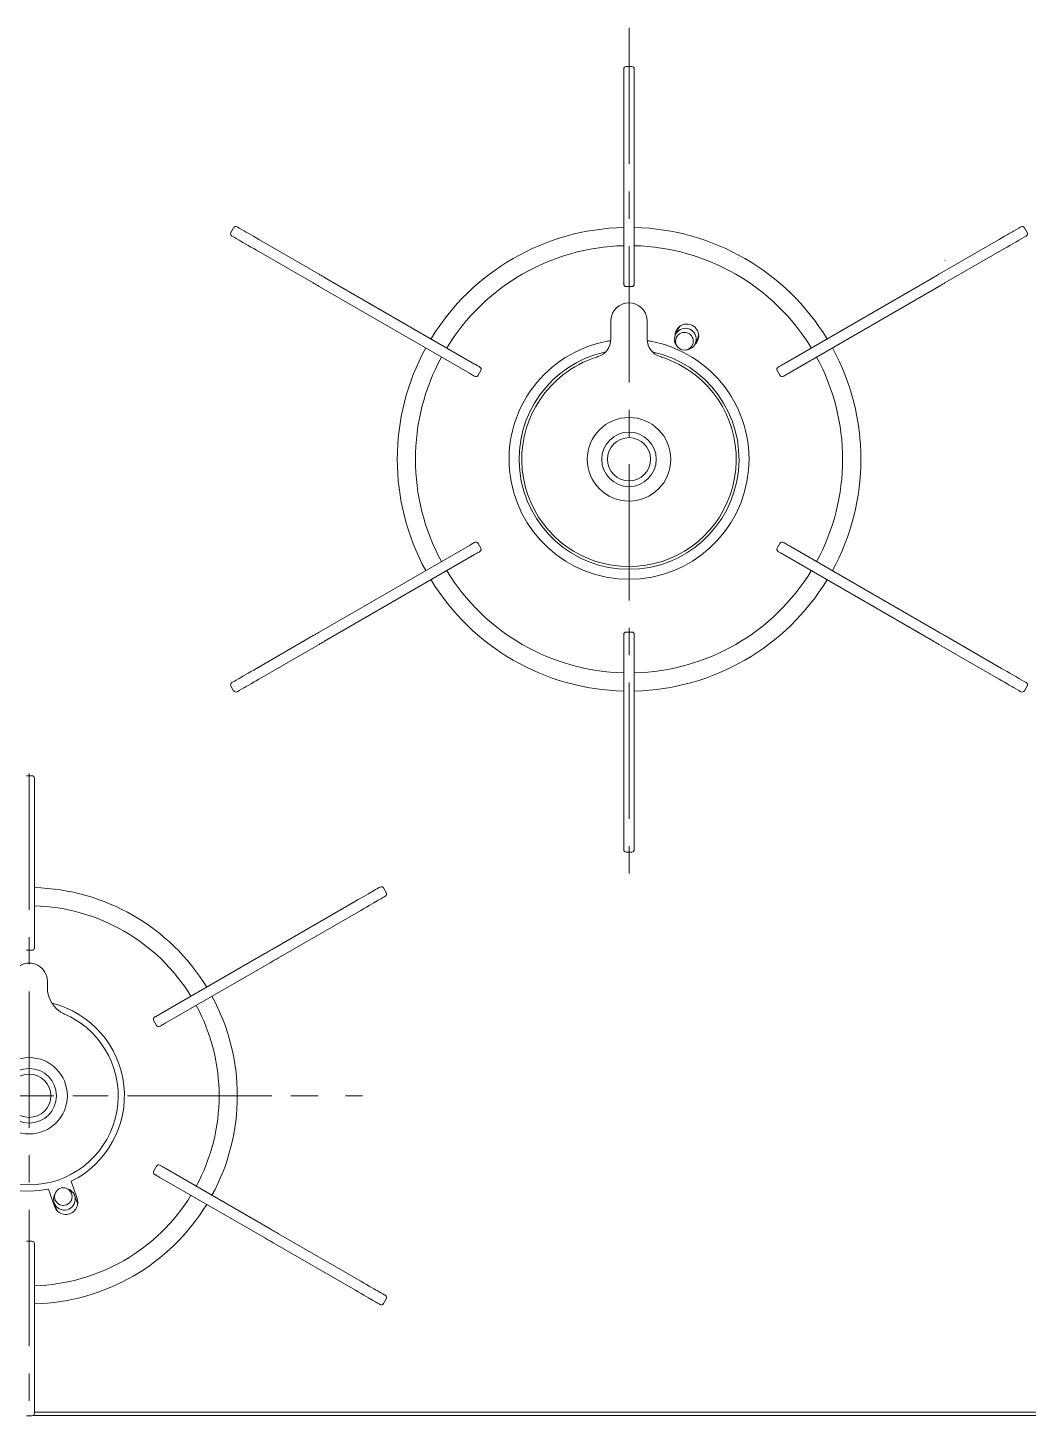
# Model space of a CAD drawing. Units: millimetres at full size, sheet at 1:30. Extents: x -17796 to 21385, y -23279 to 7734.
# Drawn here: x 17864.7 to 18139.9, y -1653.1 to -1270.8 of the extents above; entities that cross this region are included whole.
import ezdxf

# ---------------------------------------------------------------- set-up
doc = ezdxf.new("R2010")
doc.units = ezdxf.units.MM
doc.header["$LTSCALE"] = 30
doc.linetypes.add('USER2', pattern=[2, 1.25, -0.25, 0.25, -0.25])
doc.layers.add('0-1_(W)電灯', color=253, linetype='Continuous', lineweight=18)

msp = doc.modelspace()

# ---------------------------------------------------------------- linework, layer by layer
at = {"layer": '0-1_(W)電灯', "linetype": 'USER2'}
for p, q in [((18030.07, -1270.8), (18030.07, -1508.09)), ((17865.07, -1475.8), (17865.07, -1653.09)), ((17772.08, -1564.44), (17956.79, -1564.44)), ((17931.82, -1564.44), (17867.97, -1564.44))]:
    msp.add_line(p, q, dxfattribs=at)
at = {"layer": '0-1_(W)電灯'}
for p, q in [((18028.62, -1282.14), (18028.62, -1341.24)), ((18028.62, -1282.14), (18028.62, -1341.24)), ((18030.82, -1281.44), (18029.32, -1281.44)), ((18030.82, -1281.44), (18029.32, -1281.44)), ((18031.52, -1282.14), (18031.52, -1341.24)), ((18031.52, -1282.14), (18031.52, -1341.24)), ((17921.32, -1325.8), (17920.57, -1327.09)), ((17921.32, -1325.8), (17920.57, -1327.09)), ((17922.48, -1325.65), (17922.87, -1325.88)), ((17922.48, -1325.65), (17922.87, -1325.88)), ((18139.56, -1327.09), (18138.81, -1325.8)), ((18139.56, -1327.09), (18138.81, -1325.8)), ((17922.82, -1329.2), (17922.02, -1328.74)), ((17922.82, -1329.2), (17922.02, -1328.74)), ((17929.07, -1329.46), (17944.64, -1338.45)), ((17929.07, -1329.46), (17944.64, -1338.45)), ((18115.5, -1338.45), (18131.07, -1329.46)), ((18115.5, -1338.45), (18131.07, -1329.46)), ((18137.31, -1329.2), (18137.02, -1329.37)), ((18137.31, -1329.2), (18137.02, -1329.37)), ((17943.19, -1340.96), (17927.62, -1331.97)), ((17943.19, -1340.96), (17927.62, -1331.97)), ((18132.52, -1331.97), (18116.95, -1340.96)), ((18132.52, -1331.97), (18116.95, -1340.96)), ((17946.33, -1339.42), (17987.61, -1363.26)), ((17946.33, -1339.42), (17987.61, -1363.26)), ((18072.53, -1363.26), (18113.81, -1339.42)), ((18072.53, -1363.26), (18113.81, -1339.42)), ((18116.31, -1341.33), (18116.1, -1341.45)), ((18116.31, -1341.33), (18116.1, -1341.45)), ((17986.16, -1365.77), (17944.88, -1341.93)), ((17986.16, -1365.77), (17944.88, -1341.93)), ((18030.82, -1341.94), (18029.32, -1341.94)), ((18030.82, -1341.94), (18029.32, -1341.94)), ((18115.26, -1341.93), (18073.98, -1365.77)), ((18115.26, -1341.93), (18073.98, -1365.77)), ((18025.07, -1351.44), (18025.08, -1351.17)), ((18025.07, -1356.43), (18025.07, -1351.44)), ((18035.06, -1351.17), (18035.07, -1351.44)), ((18035.07, -1356.43), (18035.07, -1351.44)), ((18048.26, -1357.68), (18048.97, -1356.17)), ((18021.18, -1361.32), (18021.22, -1361.3)), ((18038.92, -1361.3), (18038.96, -1361.32)), ((17989.31, -1365.05), (17988.56, -1366.34)), ((17989.31, -1365.05), (17988.56, -1366.34)), ((18071.58, -1366.34), (18070.83, -1365.05)), ((18071.58, -1366.34), (18070.83, -1365.05)), ((18072.78, -1366.46), (18072.65, -1366.54)), ((18072.78, -1366.46), (18072.65, -1366.54)), ((17944.88, -1436.96), (17986.16, -1413.12)), ((17944.88, -1436.96), (17986.16, -1413.12)), ((17988.56, -1412.55), (17989.31, -1413.84)), ((17988.56, -1412.55), (17989.31, -1413.84)), ((18070.83, -1413.84), (18071.58, -1412.55)), ((18070.83, -1413.84), (18071.58, -1412.55)), ((18072.65, -1412.35), (18072.78, -1412.43)), ((18073.98, -1413.12), (18115.26, -1436.96)), ((18073.98, -1413.12), (18115.26, -1436.96)), ((17987.61, -1415.63), (17946.33, -1439.47)), ((17987.61, -1415.63), (17946.33, -1439.47)), ((18113.81, -1439.47), (18072.53, -1415.63)), ((18113.81, -1439.47), (18072.53, -1415.63)), ((18029.32, -1436.94), (18030.82, -1436.94)), ((18029.32, -1436.94), (18030.82, -1436.94)), ((17927.62, -1446.92), (17943.19, -1437.93)), ((17927.62, -1446.92), (17943.19, -1437.93)), ((17944.64, -1440.44), (17929.07, -1449.43)), ((17944.64, -1440.44), (17929.07, -1449.43)), ((18028.62, -1437.64), (18028.62, -1496.74)), ((18028.62, -1437.64), (18028.62, -1496.74)), ((18031.52, -1437.64), (18031.52, -1496.74)), ((18031.52, -1437.64), (18031.52, -1496.74)), ((18131.07, -1449.43), (18115.5, -1440.44)), ((18131.07, -1449.43), (18115.5, -1440.44)), ((18116.95, -1437.93), (18132.52, -1446.92)), ((18116.95, -1437.93), (18132.52, -1446.92)), ((17920.57, -1451.8), (17921.32, -1453.09)), ((17920.57, -1451.8), (17921.32, -1453.09)), ((17922.02, -1450.15), (17922.82, -1449.69)), ((17922.02, -1450.15), (17922.82, -1449.69)), ((18138.81, -1453.09), (18139.56, -1451.8)), ((18138.81, -1453.09), (18139.56, -1451.8)), ((17922.87, -1453.01), (17922.48, -1453.24)), ((17922.87, -1453.01), (17922.48, -1453.24)), ((17865.82, -1476.44), (17864.32, -1476.44)), ((17866.52, -1477.14), (17866.52, -1523.74)), ((18029.32, -1497.44), (18030.82, -1497.44)), ((18029.32, -1497.44), (18030.82, -1497.44)), ((17963.3, -1508.59), (17962.55, -1507.3)), ((17962.98, -1509.59), (17962.75, -1509.72)), ((17963.05, -1509.55), (17962.98, -1509.59)), ((17932.2, -1524.01), (17954.81, -1510.96)), ((17956.26, -1513.47), (17933.65, -1526.52)), ((17954.81, -1510.96), (17955.6, -1510.5)), ((17865.82, -1524.44), (17864.32, -1524.44)), ((17901.02, -1542.01), (17929.87, -1525.35)), ((17931.32, -1527.87), (17902.47, -1544.52)), ((17870.07, -1533.01), (17870.07, -1534.72)), ((17873.24, -1541.05), (17873.48, -1541.22)), ((17876.4, -1542.72), (17877.36, -1543.25)), ((17900.09, -1545.09), (17899.34, -1543.8)), ((17899.34, -1585.09), (17900.09, -1583.8)), ((17902.47, -1584.37), (17931.32, -1601.02)), ((17870.41, -1590.09), (17870.86, -1591.39)), ((17878.28, -1592.68), (17876.65, -1587.95)), ((17929.87, -1603.53), (17901.02, -1586.88)), ((17870.97, -1591.73), (17872.04, -1594.83)), ((17871.96, -1593.94), (17872.7, -1595.91)), ((17878.32, -1593.8), (17877.57, -1591.82)), ((17878.44, -1594.12), (17878.41, -1594.05)), ((17872.7, -1595.91), (17872.73, -1595.99)), ((17864.32, -1604.44), (17865.82, -1604.44)), ((17866.52, -1605.14), (17866.52, -1651.74)), ((17954.81, -1617.93), (17932.2, -1604.88)), ((17933.65, -1602.36), (17956.26, -1615.42)), ((17955.6, -1618.39), (17954.81, -1617.93)), ((17962.55, -1621.59), (17963.3, -1620.3)), ((17962.75, -1619.17), (17962.98, -1619.3)), ((17962.98, -1619.3), (17963.05, -1619.34)), ((17866.52, -1651.44), (18150.57, -1651.44)), ((17864.32, -1652.44), (17865.82, -1652.44)), ((17866.18, -1652.34), (18150.57, -1652.34))]:
    msp.add_line(p, q, dxfattribs=at)
for points in [[(17922.28, -1325.54), (17922.3, -1325.55), (17922.48, -1325.65)], [(17922.28, -1325.54), (17922.3, -1325.55), (17922.48, -1325.65)], [(17922.87, -1325.88), (17923.47, -1326.23), (17924.27, -1326.69), (17924.57, -1326.86), (17924.98, -1327.1), (17925.49, -1327.39), (17926.09, -1327.74), (17926.77, -1328.13), (17927.5, -1328.55), (17928.28, -1329), (17929.07, -1329.46)], [(17922.87, -1325.88), (17923.47, -1326.23), (17924.27, -1326.69)], [(18135.86, -1326.69), (18136.67, -1326.23), (18137.26, -1325.88)], [(18135.86, -1326.69), (18136.67, -1326.23), (18137.26, -1325.88)], [(18137.26, -1325.88), (18137.66, -1325.65), (18137.84, -1325.55), (18137.86, -1325.54)], [(18137.26, -1325.88), (18137.66, -1325.65), (18137.84, -1325.55), (18137.86, -1325.54)], [(17922.02, -1328.74), (17921.42, -1328.39), (17921.03, -1328.17), (17920.85, -1328.06), (17920.83, -1328.05)], [(17922.02, -1328.74), (17921.42, -1328.39), (17921.03, -1328.17), (17920.85, -1328.06), (17920.83, -1328.05)], [(17927.62, -1331.97), (17926.83, -1331.51), (17926.05, -1331.07), (17925.32, -1330.64), (17924.64, -1330.25), (17924.04, -1329.9), (17923.53, -1329.61), (17923.12, -1329.37), (17922.82, -1329.2)], [(17927.62, -1331.97), (17926.83, -1331.51), (17926.05, -1331.07), (17925.32, -1330.64), (17924.64, -1330.25), (17924.04, -1329.9), (17923.53, -1329.61), (17923.12, -1329.37), (17922.82, -1329.2)], [(17924.27, -1326.69), (17924.57, -1326.86), (17924.98, -1327.1), (17925.49, -1327.39), (17926.09, -1327.74), (17926.77, -1328.13), (17927.5, -1328.55), (17928.28, -1329), (17929.07, -1329.46)], [(18131.07, -1329.46), (18131.86, -1329), (18132.64, -1328.55), (18133.37, -1328.13), (18134.04, -1327.74), (18134.65, -1327.39), (18135.16, -1327.1), (18135.57, -1326.86), (18135.86, -1326.69)], [(18131.07, -1329.46), (18131.86, -1329), (18132.64, -1328.55), (18133.37, -1328.13), (18134.04, -1327.74), (18134.65, -1327.39), (18135.16, -1327.1), (18135.57, -1326.86), (18135.86, -1326.69)], [(18137.02, -1329.37), (18136.61, -1329.61), (18136.1, -1329.9), (18135.49, -1330.25), (18134.82, -1330.64), (18134.09, -1331.07), (18133.31, -1331.51), (18132.52, -1331.97)], [(18137.02, -1329.37), (18136.61, -1329.61), (18136.1, -1329.9), (18135.49, -1330.25), (18134.82, -1330.64), (18134.09, -1331.07), (18133.31, -1331.51), (18132.52, -1331.97)], [(18139.31, -1328.05), (18139.29, -1328.06), (18139.11, -1328.17), (18138.71, -1328.39), (18138.12, -1328.74), (18137.31, -1329.2)], [(18139.31, -1328.05), (18139.29, -1328.06), (18139.11, -1328.17), (18138.71, -1328.39), (18138.12, -1328.74), (18137.31, -1329.2)], [(18117.05, -1334.73), (18117.05, -1334.73), (18116.99, -1334.76)], [(17944.88, -1341.93), (17944.67, -1341.81), (17944.46, -1341.69), (17944.25, -1341.57), (17944.03, -1341.45), (17943.82, -1341.33), (17943.61, -1341.2), (17943.4, -1341.08), (17943.19, -1340.96)], [(17944.88, -1341.93), (17944.67, -1341.81), (17944.46, -1341.69), (17944.25, -1341.57), (17944.03, -1341.45), (17943.82, -1341.33), (17943.61, -1341.2), (17943.4, -1341.08), (17943.19, -1340.96)], [(17944.64, -1338.45), (17944.85, -1338.57), (17945.06, -1338.69), (17945.27, -1338.81), (17945.48, -1338.94), (17945.7, -1339.06), (17945.91, -1339.18), (17946.12, -1339.3), (17946.33, -1339.42)], [(17944.64, -1338.45), (17944.85, -1338.57), (17945.06, -1338.69), (17945.27, -1338.81), (17945.48, -1338.94), (17945.7, -1339.06), (17945.91, -1339.18), (17946.12, -1339.3), (17946.33, -1339.42)], [(18113.81, -1339.42), (18114.02, -1339.3), (18114.23, -1339.18), (18114.44, -1339.06), (18114.65, -1338.94), (18114.86, -1338.81), (18115.07, -1338.69), (18115.29, -1338.57), (18115.5, -1338.45)], [(18113.81, -1339.42), (18114.02, -1339.3), (18114.23, -1339.18), (18114.44, -1339.06), (18114.65, -1338.94), (18114.86, -1338.81), (18115.07, -1338.69), (18115.29, -1338.57), (18115.5, -1338.45)], [(18116.1, -1341.45), (18115.89, -1341.57), (18115.68, -1341.69), (18115.47, -1341.81), (18115.26, -1341.93)], [(18116.1, -1341.45), (18115.89, -1341.57), (18115.68, -1341.69), (18115.47, -1341.81), (18115.26, -1341.93)], [(18116.95, -1340.96), (18116.74, -1341.08), (18116.53, -1341.2), (18116.31, -1341.33)], [(18116.95, -1340.96), (18116.74, -1341.08), (18116.53, -1341.2), (18116.31, -1341.33)], [(18044.04, -1352.88), (18043.73, -1353.27), (18043.54, -1353.62), (18042.83, -1355.14)], [(18048.97, -1356.17), (18049.21, -1355.4), (18049.22, -1355.31)], [(17987.61, -1363.26), (17987.89, -1363.42), (17988.16, -1363.58), (17988.41, -1363.72), (17988.63, -1363.85), (17988.81, -1363.95), (17988.94, -1364.03), (17989.02, -1364.07), (17989.05, -1364.09)], [(17987.61, -1363.26), (17987.89, -1363.42), (17988.16, -1363.58), (17988.41, -1363.72), (17988.63, -1363.85), (17988.81, -1363.95), (17988.94, -1364.03), (17989.02, -1364.07), (17989.05, -1364.09)], [(18021.18, -1361.32), (18021.17, -1361.32), (18021.17, -1361.32)], [(18038.97, -1361.32), (18038.97, -1361.32), (18038.96, -1361.32)], [(18071.09, -1364.09), (18071.11, -1364.07), (18071.2, -1364.03), (18071.33, -1363.95), (18071.51, -1363.85), (18071.73, -1363.72), (18071.98, -1363.58), (18072.25, -1363.42), (18072.53, -1363.26)], [(18071.09, -1364.09), (18071.11, -1364.07), (18071.2, -1364.03), (18071.33, -1363.95), (18071.51, -1363.85), (18071.73, -1363.72), (18071.98, -1363.58), (18072.25, -1363.42), (18072.53, -1363.26)], [(17987.6, -1366.6), (17987.57, -1366.58), (17987.49, -1366.54), (17987.36, -1366.46), (17987.18, -1366.36), (17986.96, -1366.23), (17986.71, -1366.09), (17986.44, -1365.93), (17986.16, -1365.77)], [(17987.6, -1366.6), (17987.57, -1366.58), (17987.49, -1366.54), (17987.36, -1366.46), (17987.18, -1366.36), (17986.96, -1366.23), (17986.71, -1366.09), (17986.44, -1365.93), (17986.16, -1365.77)], [(18011.98, -1366.14), (18011.97, -1366.15), (18011.86, -1366.23), (18011.86, -1366.23)], [(18072.65, -1366.54), (18072.56, -1366.58), (18072.54, -1366.6)], [(18072.65, -1366.54), (18072.56, -1366.58), (18072.54, -1366.6)], [(18073.98, -1365.77), (18073.7, -1365.93), (18073.43, -1366.09), (18073.18, -1366.23), (18072.96, -1366.36), (18072.78, -1366.46)], [(18073.98, -1365.77), (18073.7, -1365.93), (18073.43, -1366.09), (18073.18, -1366.23), (18072.96, -1366.36), (18072.78, -1366.46)], [(17986.16, -1413.12), (17986.44, -1412.96), (17986.71, -1412.8), (17986.96, -1412.66), (17987.18, -1412.53), (17987.36, -1412.43), (17987.49, -1412.35), (17987.57, -1412.3), (17987.6, -1412.29)], [(17986.16, -1413.12), (17986.44, -1412.96), (17986.71, -1412.8), (17986.96, -1412.66), (17987.18, -1412.53), (17987.36, -1412.43), (17987.49, -1412.35), (17987.57, -1412.3), (17987.6, -1412.29)], [(18072.54, -1412.29), (18072.56, -1412.3), (18072.65, -1412.35)], [(18072.54, -1412.29), (18072.56, -1412.3), (18072.65, -1412.35)], [(18072.65, -1412.35), (18072.78, -1412.43), (18072.96, -1412.53), (18073.18, -1412.66), (18073.43, -1412.8), (18073.7, -1412.96), (18073.98, -1413.12)], [(18072.78, -1412.43), (18072.96, -1412.53), (18073.18, -1412.66), (18073.43, -1412.8), (18073.7, -1412.96), (18073.98, -1413.12)], [(17989.05, -1414.8), (17989.02, -1414.82), (17988.94, -1414.86), (17988.81, -1414.94), (17988.63, -1415.04), (17988.41, -1415.17), (17988.16, -1415.31), (17987.89, -1415.47), (17987.61, -1415.63)], [(17989.05, -1414.8), (17989.02, -1414.82), (17988.94, -1414.86), (17988.81, -1414.94), (17988.63, -1415.04), (17988.41, -1415.17), (17988.16, -1415.31), (17987.89, -1415.47), (17987.61, -1415.63)], [(18072.53, -1415.63), (18072.25, -1415.47), (18071.98, -1415.31), (18071.73, -1415.17), (18071.51, -1415.04), (18071.33, -1414.94), (18071.2, -1414.86), (18071.11, -1414.82), (18071.09, -1414.8)], [(18072.53, -1415.63), (18072.25, -1415.47), (18071.98, -1415.31), (18071.73, -1415.17), (18071.51, -1415.04), (18071.33, -1414.94), (18071.2, -1414.86), (18071.11, -1414.82), (18071.09, -1414.8)], [(17943.19, -1437.93), (17943.4, -1437.81), (17943.61, -1437.69), (17943.82, -1437.56), (17944.03, -1437.44), (17944.25, -1437.32), (17944.46, -1437.2), (17944.67, -1437.08), (17944.88, -1436.96)], [(17943.19, -1437.93), (17943.4, -1437.81), (17943.61, -1437.69), (17943.82, -1437.56), (17944.03, -1437.44), (17944.25, -1437.32), (17944.46, -1437.2), (17944.67, -1437.08), (17944.88, -1436.96)], [(18115.26, -1436.96), (18115.47, -1437.08), (18115.68, -1437.2), (18115.89, -1437.32), (18116.1, -1437.44), (18116.31, -1437.56), (18116.53, -1437.69), (18116.74, -1437.81), (18116.95, -1437.93)], [(18115.26, -1436.96), (18115.47, -1437.08), (18115.68, -1437.2), (18115.89, -1437.32), (18116.1, -1437.44), (18116.31, -1437.56), (18116.53, -1437.69), (18116.74, -1437.81), (18116.95, -1437.93)], [(17946.33, -1439.47), (17946.12, -1439.59), (17945.91, -1439.71), (17945.7, -1439.83), (17945.48, -1439.95), (17945.27, -1440.08), (17945.06, -1440.2), (17944.85, -1440.32), (17944.64, -1440.44)], [(17946.33, -1439.47), (17946.12, -1439.59), (17945.91, -1439.71), (17945.7, -1439.83), (17945.48, -1439.95), (17945.27, -1440.08), (17945.06, -1440.2), (17944.85, -1440.32), (17944.64, -1440.44)], [(18115.5, -1440.44), (18115.29, -1440.32), (18115.07, -1440.2), (18114.86, -1440.08), (18114.65, -1439.95), (18114.44, -1439.83), (18114.23, -1439.71), (18114.02, -1439.59), (18113.81, -1439.47)], [(18115.5, -1440.44), (18115.29, -1440.32), (18115.07, -1440.2), (18114.86, -1440.08), (18114.65, -1439.95), (18114.44, -1439.83), (18114.23, -1439.71), (18114.02, -1439.59), (18113.81, -1439.47)], [(17922.82, -1449.69), (17923.12, -1449.52), (17923.53, -1449.28), (17924.04, -1448.99), (17924.64, -1448.64), (17925.32, -1448.25), (17926.05, -1447.82), (17926.83, -1447.38), (17927.62, -1446.92)], [(17922.82, -1449.69), (17923.12, -1449.52), (17923.53, -1449.28), (17924.04, -1448.99), (17924.64, -1448.64), (17925.32, -1448.25), (17926.05, -1447.82), (17926.83, -1447.38), (17927.62, -1446.92)], [(18132.52, -1446.92), (18133.31, -1447.38), (18134.09, -1447.82), (18134.82, -1448.25), (18135.49, -1448.64), (18136.1, -1448.99), (18136.61, -1449.28), (18137.02, -1449.52), (18137.31, -1449.69)], [(18132.52, -1446.92), (18133.31, -1447.38), (18134.09, -1447.82), (18134.82, -1448.25), (18135.49, -1448.64), (18136.1, -1448.99), (18136.61, -1449.28), (18137.02, -1449.52), (18137.31, -1449.69)], [(17920.83, -1450.84), (17920.85, -1450.83), (17921.03, -1450.72), (17921.42, -1450.5), (17922.02, -1450.15)], [(17920.83, -1450.84), (17920.85, -1450.83), (17921.03, -1450.72), (17921.42, -1450.5), (17922.02, -1450.15)], [(17924.27, -1452.2), (17923.47, -1452.66), (17922.87, -1453.01)], [(17924.27, -1452.2), (17923.47, -1452.66), (17922.87, -1453.01)], [(17929.07, -1449.43), (17928.28, -1449.89), (17927.5, -1450.34), (17926.77, -1450.76), (17926.09, -1451.15), (17925.49, -1451.5), (17924.98, -1451.79), (17924.57, -1452.03), (17924.27, -1452.2)], [(17929.07, -1449.43), (17928.28, -1449.89), (17927.5, -1450.34), (17926.77, -1450.76), (17926.09, -1451.15), (17925.49, -1451.5), (17924.98, -1451.79), (17924.57, -1452.03), (17924.27, -1452.2)], [(18135.86, -1452.2), (18135.57, -1452.03), (18135.16, -1451.79), (18134.65, -1451.5), (18134.04, -1451.15), (18133.37, -1450.76), (18132.64, -1450.34), (18131.86, -1449.89), (18131.07, -1449.43)], [(18135.86, -1452.2), (18135.57, -1452.03), (18135.16, -1451.79), (18134.65, -1451.5), (18134.04, -1451.15), (18133.37, -1450.76), (18132.64, -1450.34), (18131.86, -1449.89), (18131.07, -1449.43)], [(18137.86, -1453.35), (18137.84, -1453.34), (18137.66, -1453.24), (18137.26, -1453.01), (18136.67, -1452.66), (18135.86, -1452.2)], [(18137.86, -1453.35), (18137.84, -1453.34), (18137.66, -1453.24), (18137.26, -1453.01), (18136.67, -1452.66), (18135.86, -1452.2)], [(18137.31, -1449.69), (18138.12, -1450.15), (18138.71, -1450.5), (18139.11, -1450.72), (18139.29, -1450.83), (18139.31, -1450.84)], [(18137.31, -1449.69), (18138.12, -1450.15), (18138.71, -1450.5), (18139.11, -1450.72), (18139.29, -1450.83), (18139.31, -1450.84)], [(17922.48, -1453.24), (17922.3, -1453.34), (17922.28, -1453.35)], [(17922.48, -1453.24), (17922.3, -1453.34), (17922.28, -1453.35)], [(17955.6, -1510.5), (17956.38, -1510.05), (17957.11, -1509.63), (17957.79, -1509.24), (17958.39, -1508.89), (17958.9, -1508.6), (17959.31, -1508.36), (17959.61, -1508.19), (17960.34, -1507.77), (17960.9, -1507.44), (17961.3, -1507.21), (17961.53, -1507.08), (17961.6, -1507.04)], [(17962.75, -1509.72), (17962.35, -1509.95), (17961.79, -1510.28), (17961.06, -1510.7)], [(17961.06, -1510.7), (17960.76, -1510.87), (17960.35, -1511.11), (17959.84, -1511.4), (17959.24, -1511.75), (17958.56, -1512.14), (17957.83, -1512.57), (17957.05, -1513.01), (17956.26, -1513.47)], [(17929.87, -1525.35), (17930.17, -1525.19), (17930.46, -1525.02), (17930.75, -1524.85), (17931.04, -1524.68), (17931.33, -1524.52), (17931.62, -1524.35), (17931.91, -1524.18), (17932.2, -1524.01)], [(17933.65, -1526.52), (17933.36, -1526.69), (17933.07, -1526.86), (17932.78, -1527.03), (17932.49, -1527.2), (17932.2, -1527.36), (17931.91, -1527.53), (17931.62, -1527.7), (17931.32, -1527.87)], [(17899.59, -1542.84), (17899.62, -1542.82), (17899.7, -1542.78), (17899.83, -1542.7), (17900.01, -1542.6), (17900.23, -1542.47), (17900.47, -1542.33), (17900.74, -1542.17), (17901.02, -1542.01)], [(17902.47, -1544.52), (17902.19, -1544.69), (17901.92, -1544.84), (17901.68, -1544.98), (17901.46, -1545.11), (17901.28, -1545.21), (17901.15, -1545.29), (17901.07, -1545.33), (17901.04, -1545.35)], [(17901.02, -1586.88), (17900.74, -1586.71), (17900.47, -1586.56), (17900.23, -1586.42), (17900.01, -1586.29), (17899.83, -1586.19), (17899.7, -1586.11), (17899.62, -1586.07), (17899.59, -1586.05)], [(17901.04, -1583.54), (17901.07, -1583.55), (17901.15, -1583.6), (17901.28, -1583.68), (17901.46, -1583.78), (17901.68, -1583.9), (17901.92, -1584.05), (17902.19, -1584.2), (17902.47, -1584.37)], [(17870.97, -1591.73), (17870.89, -1591.48), (17870.86, -1591.39)], [(17872.14, -1591.49), (17871.95, -1591.9), (17871.77, -1592.91)], [(17878.43, -1594.18), (17878.32, -1593.82), (17878.32, -1593.8)], [(17878.44, -1594.13), (17878.42, -1594.06), (17878.36, -1593.92)], [(17931.32, -1601.02), (17931.62, -1601.19), (17931.91, -1601.36), (17932.2, -1601.53), (17932.49, -1601.69), (17932.78, -1601.86), (17933.07, -1602.03), (17933.36, -1602.2), (17933.65, -1602.36)], [(17932.2, -1604.88), (17931.91, -1604.71), (17931.62, -1604.54), (17931.33, -1604.37), (17931.04, -1604.21), (17930.75, -1604.04), (17930.46, -1603.87), (17930.17, -1603.7), (17929.87, -1603.53)], [(17956.26, -1615.42), (17957.05, -1615.88), (17957.83, -1616.32), (17958.56, -1616.75), (17959.24, -1617.14), (17959.84, -1617.49), (17960.35, -1617.78), (17960.76, -1618.02), (17961.06, -1618.19)], [(17959.61, -1620.7), (17959.31, -1620.53), (17958.9, -1620.29), (17958.39, -1620), (17957.79, -1619.65), (17957.11, -1619.26), (17956.38, -1618.84), (17955.6, -1618.39)], [(17961.6, -1621.85), (17961.53, -1621.81), (17961.3, -1621.68), (17960.9, -1621.45), (17960.34, -1621.12), (17959.61, -1620.7)], [(17961.06, -1618.19), (17961.79, -1618.61), (17962.35, -1618.94), (17962.75, -1619.17)]]:
    msp.add_lwpolyline(points, dxfattribs=at)
for centre, radius in [((18045.3, -1356.98), 2.43), ((18030.07, -1389.44), 11.5), ((18030.07, -1389.44), 7.5), ((18030.07, -1389.44), 5.95), ((17865.07, -1564.44), 10.5), ((17865.07, -1564.44), 7.5), ((17865.07, -1564.44), 5.95), ((17874.47, -1592.17), 2.43)]:
    msp.add_circle(centre, radius, dxfattribs=at)
for centre, radius, start, end in [((18029.32, -1282.14), 0.7, 90, 180), ((18029.32, -1282.14), 0.7, 90, 180), ((18030.82, -1282.14), 0.7, 0, 90), ((18030.82, -1282.14), 0.7, 0, 90), ((17921.93, -1326.15), 0.7, 60, 150), ((17921.93, -1326.15), 0.7, 60, 150), ((18030.07, -1389.44), 63.75, 91.3033, 148.6967), ((18030.07, -1389.44), 63.75, 91.3033, 148.6967), ((18030.07, -1389.44), 63.75, 31.3033, 88.6967), ((18030.07, -1389.44), 63.75, 31.3033, 88.6967), ((18138.21, -1326.15), 0.7, 30, 120), ((18138.21, -1326.15), 0.7, 30, 120), ((17921.18, -1327.44), 0.7, 150, 240), ((17921.18, -1327.44), 0.7, 150, 240), ((18138.96, -1327.44), 0.7, 300, 30), ((18138.96, -1327.44), 0.7, 300, 30), ((18030.07, -1389.44), 58.75, 91.4142, 148.5857), ((18030.07, -1389.44), 58.75, 91.4142, 148.5857), ((18030.07, -1389.44), 58.75, 31.4142, 88.5858), ((18030.07, -1389.44), 58.75, 31.4142, 88.5858), ((18029.32, -1341.24), 0.7, 180, 270), ((18029.32, -1341.24), 0.7, 180, 270), ((18030.82, -1341.24), 0.7, 270, 0), ((18030.82, -1341.24), 0.7, 270, 0), ((18030.07, -1351.44), 5, 3.1989, 176.8011), ((18045.98, -1355.49), 3.25, 311.7723, 178.0277), ((18030.07, -1389.44), 33, 100.4753, 79.5247), ((18020.07, -1356.43), 5, 286.8493, 360), ((18025.99, -1366.93), 10.12, 95.3065, 100.9196), ((18040.07, -1356.43), 5, 180, 253.1507), ((18032.69, -1374.85), 18.17, 79.2963, 82.4352), ((18045.56, -1356.41), 2.99, 334.7678, 218.0842), ((18030.07, -1389.44), 63.75, 151.3033, 208.6967), ((18030.07, -1389.44), 63.75, 151.3033, 208.6967), ((18030.07, -1389.44), 30.25, 102.1765, 77.8235), ((18045.57, -1356.42), 2.97, 270.9934, 334.7512), ((18030.07, -1389.44), 63.75, 331.3033, 28.6967), ((18030.07, -1389.44), 63.75, 331.3033, 28.6967), ((18030.07, -1389.44), 58.75, 151.4143, 208.5857), ((18030.07, -1389.44), 58.75, 151.4143, 208.5857), ((17988.7, -1364.7), 0.7, 330, 60), ((17988.7, -1364.7), 0.7, 330, 60), ((18030.46, -1390.18), 30.32, 107.815, 127.8256), ((18030.07, -1389.44), 29.5, 106.8493, 107.4646), ((18030.07, -1389.44), 29.5, 72.5354, 73.1507), ((18029.64, -1390.26), 30.4, 52.2028, 72.1565), ((18071.44, -1364.7), 0.7, 120, 210), ((18071.44, -1364.7), 0.7, 120, 210), ((18030.07, -1389.44), 58.75, 331.4142, 28.5858), ((18030.07, -1389.44), 58.75, 331.4142, 28.5858), ((17987.95, -1365.99), 0.7, 240, 330), ((17987.95, -1365.99), 0.7, 240, 330), ((18030.07, -1389.44), 29.5, 128.1066, 51.8934), ((18030.15, -1389.53), 29.52, 52.1244, 52.4165), ((18072.19, -1365.99), 0.7, 210, 300), ((18072.19, -1365.99), 0.7, 210, 300), ((17987.95, -1412.9), 0.7, 30, 120), ((17987.95, -1412.9), 0.7, 30, 120), ((17988.7, -1414.19), 0.7, 300, 30), ((17988.7, -1414.19), 0.7, 300, 30), ((18071.44, -1414.19), 0.7, 150, 240), ((18071.44, -1414.19), 0.7, 150, 240), ((18072.19, -1412.9), 0.7, 60, 150), ((18072.19, -1412.9), 0.7, 60, 150), ((18030.07, -1389.44), 58.75, 211.4143, 268.5858), ((18030.07, -1389.44), 58.75, 211.4143, 268.5858), ((18030.07, -1389.44), 58.75, 271.4142, 328.5858), ((18030.07, -1389.44), 58.75, 271.4142, 328.5858), ((18030.07, -1389.44), 63.75, 211.3033, 268.6967), ((18030.07, -1389.44), 63.75, 211.3033, 268.6967), ((18030.07, -1389.44), 63.75, 271.3033, 328.6967), ((18030.07, -1389.44), 63.75, 271.3033, 328.6967), ((18029.32, -1437.64), 0.7, 90, 180), ((18029.32, -1437.64), 0.7, 90, 180), ((18030.82, -1437.64), 0.7, 0, 90), ((18030.82, -1437.64), 0.7, 0, 90), ((17921.18, -1451.45), 0.7, 120, 210), ((17921.18, -1451.45), 0.7, 120, 210), ((18138.96, -1451.45), 0.7, 330, 60), ((18138.96, -1451.45), 0.7, 330, 60), ((17921.93, -1452.74), 0.7, 210, 300), ((17921.93, -1452.74), 0.7, 210, 300), ((18138.21, -1452.74), 0.7, 240, 330), ((18138.21, -1452.74), 0.7, 240, 330), ((17865.82, -1477.14), 0.7, 0, 90), ((18029.32, -1496.74), 0.7, 180, 270), ((18029.32, -1496.74), 0.7, 180, 270), ((18030.82, -1496.74), 0.7, 270, 0), ((18030.82, -1496.74), 0.7, 270, 0), ((17865.07, -1564.44), 57.25, 31.4513, 88.5487), ((17961.95, -1507.65), 0.7, 30, 120), ((17962.7, -1508.94), 0.7, 300, 30), ((17865.07, -1564.44), 52.25, 31.5902, 88.4098), ((17865.82, -1523.74), 0.7, 270, 0), ((17865.07, -1532.94), 5, 359.9999, 180.0001), ((17877.97, -1534.72), 7.9, 179.9997, 233.2643), ((17865.07, -1564.44), 26.2, 103.8231, 281.7641), ((17865.07, -1564.44), 26.2, 296.2359, 76.1769), ((17865.07, -1564.44), 52.25, 331.5902, 28.4098), ((17865.07, -1564.44), 57.25, 331.4513, 28.5487), ((17865.07, -1564.44), 24.5, 120.113, 59.887), ((17877.97, -1534.72), 7.9, 235.3453, 246.5365), ((17865.06, -1564.45), 24.51, 62.4452, 66.5367), ((17899.94, -1543.45), 0.7, 120, 210), ((17900.69, -1544.74), 0.7, 210, 300), ((17899.94, -1585.44), 0.7, 150, 240), ((17900.69, -1584.15), 0.7, 60, 150), ((17874.76, -1592.89), 2.99, 180.3967, 69.1276), ((17865.07, -1564.44), 52.25, 271.5902, 328.4098), ((17875.16, -1593.76), 3.3, 198.9999, 19.0001), ((17865.07, -1564.44), 57.25, 271.4513, 328.5487), ((17865.82, -1605.14), 0.7, 0, 90), ((17962.7, -1619.95), 0.7, 330, 60), ((17961.95, -1621.24), 0.7, 240, 330), ((17865.82, -1651.74), 0.7, 270, 0)]:
    msp.add_arc(centre, radius, start, end, dxfattribs=at)

doc.saveas('drawing.dxf')
